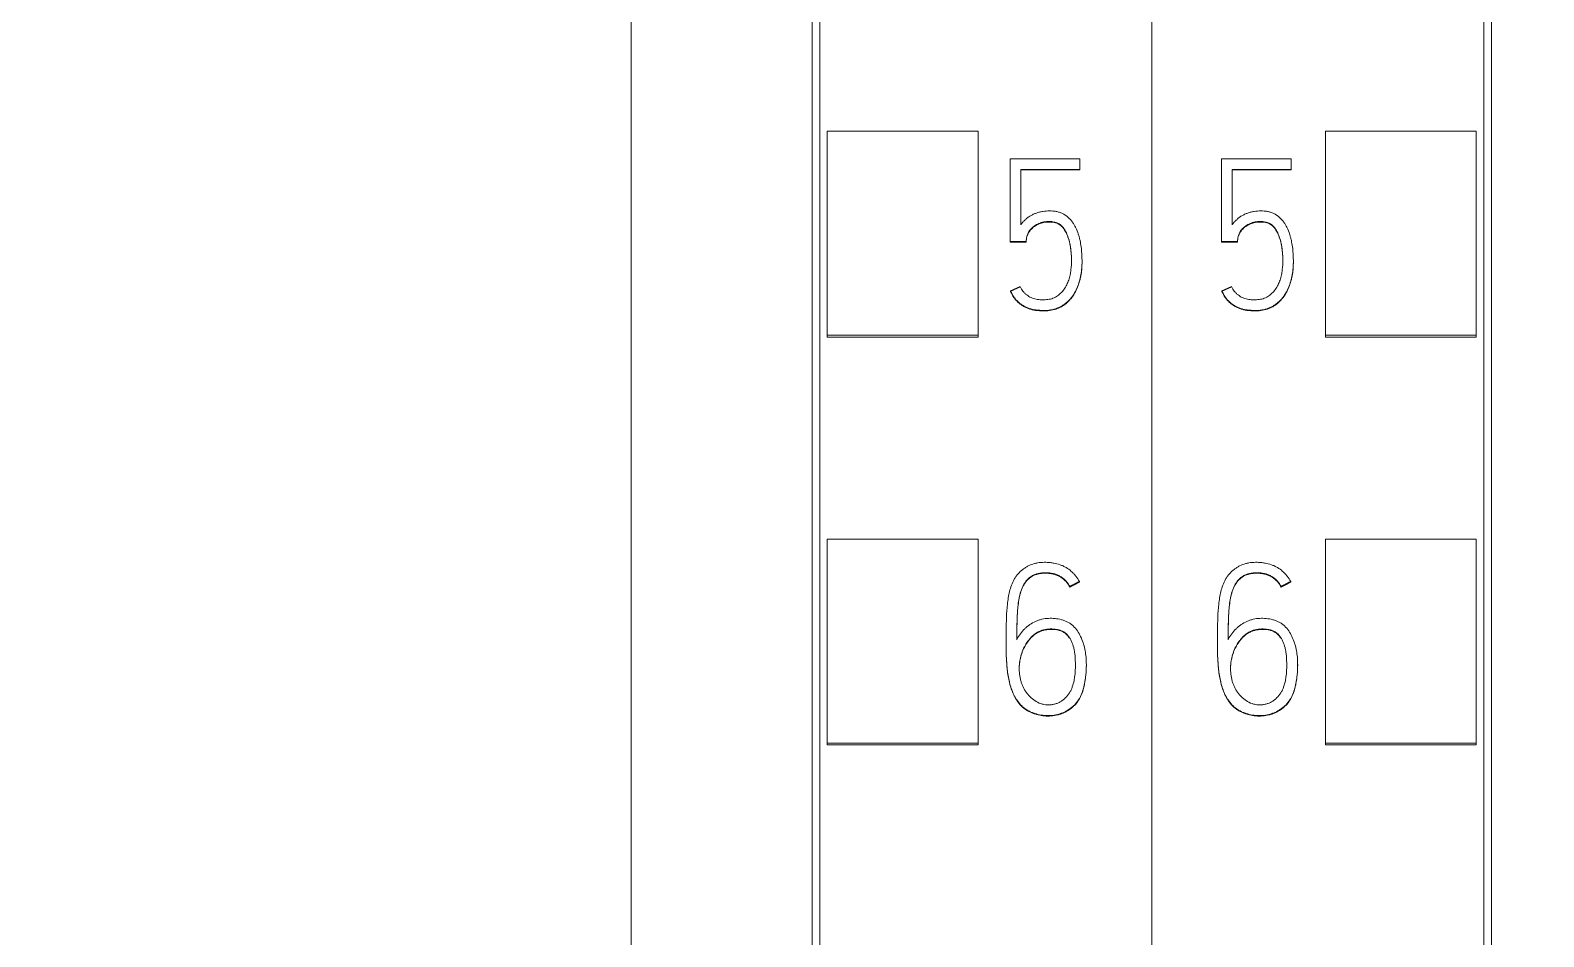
# Model space of a CAD drawing. Header units: millimetres. Extents: x 1359 to 3577, y 1333 to 3557.
# Drawn here: x 2821.31 to 2841.36, y 3276.49 to 3288.5 of the extents above; entities that cross this region are included whole.
import ezdxf

# ---------------------------------------------------------------- set-up
doc = ezdxf.new("R2010")
doc.units = ezdxf.units.MM
doc.set_wipeout_variables(frame=1)
doc.layers.add('! NO PLOT !', color=7, linetype='Continuous', true_color=0xff75dd, plot=False)
doc.layers.add('000-PI-Oprema', color=30, linetype='Continuous', lineweight=5)
doc.layers.add('002-PI-Kabelska kanalica', color=150, linetype='Continuous')

# ---------------------------------------------------------------- blocks, each defined once
blk = doc.blocks.new('S7-1500 DQ HF - 6ES7522-1BL01-0AB0')
blk.add_wipeout([(0, 147), (34.8, 147), (34.8, 0), (0, 0)])
at = {"layer": '000-PI-Oprema', "color": 0, "linetype": 'ByBlock', "lineweight": 0}
for p, q in [((0, 134.681), (0, 21.262)), ((34.8, 134.681), (34.8, 21.262)), ((4.4, 132.4), (4.4, 23.585)), ((30.4, 23.585), (30.4, 132.4)), ((2.3, 101.375), (2.3, 104.078)), ((4.3, 104.078), (2.3, 104.078)), ((4.3, 101.375), (4.3, 104.078)), ((30.5, 101.375), (30.5, 104.078)), ((30.5, 104.078), (32.5, 104.078)), ((32.5, 101.375), (32.5, 104.078)), ((0.924, 103.71), (0.924, 102.615)), ((1.848, 103.71), (0.924, 103.71)), ((1.848, 103.571), (1.848, 103.71)), ((32.924, 103.71), (32.924, 102.615)), ((33.848, 103.71), (32.924, 103.71)), ((33.848, 103.571), (33.848, 103.71)), ((1.063, 102.836), (1.063, 103.571)), ((1.063, 103.571), (1.848, 103.571)), ((1.848, 103.565), (1.063, 103.565)), ((1.848, 103.571), (1.848, 103.565)), ((33.063, 102.836), (33.063, 103.571)), ((33.063, 103.571), (33.848, 103.571)), ((33.848, 103.565), (33.063, 103.565)), ((33.848, 103.571), (33.848, 103.565)), ((0.924, 102.615), (0.924, 102.609)), ((0.924, 102.615), (1.135, 102.615)), ((1.135, 102.609), (0.924, 102.609)), ((1.135, 102.615), (1.135, 102.609)), ((32.924, 102.615), (32.924, 102.609)), ((32.924, 102.615), (33.135, 102.615)), ((33.135, 102.609), (32.924, 102.609)), ((33.135, 102.615), (33.135, 102.609)), ((1.876, 102.351), (1.876, 102.357)), ((33.876, 102.351), (33.876, 102.357)), ((0.93, 101.96), (0.93, 101.954)), ((32.93, 101.96), (32.93, 101.954)), ((2.3, 101.349), (2.3, 101.375)), ((4.3, 101.375), (2.3, 101.375)), ((4.3, 101.349), (2.3, 101.349)), ((4.3, 101.349), (4.3, 101.375)), ((30.5, 101.349), (30.5, 101.375)), ((30.5, 101.375), (32.5, 101.375)), ((30.5, 101.349), (32.5, 101.349)), ((32.5, 101.349), (32.5, 101.375)), ((2.3, 95.974), (2.3, 98.676)), ((4.3, 98.676), (2.3, 98.676)), ((4.3, 95.974), (4.3, 98.676)), ((30.5, 95.974), (30.5, 98.676)), ((30.5, 98.676), (32.5, 98.676)), ((32.5, 95.974), (32.5, 98.676)), ((1.841, 98.113), (1.841, 98.107)), ((33.841, 98.113), (33.841, 98.107)), ((1.713, 98.046), (1.713, 98.04)), ((33.713, 98.046), (33.713, 98.04)), ((0.87, 97.309), (0.87, 97.302)), ((32.87, 97.309), (32.87, 97.302)), ((1.933, 97.01), (1.933, 97.016)), ((33.933, 97.01), (33.933, 97.016)), ((4.3, 95.974), (2.3, 95.974)), ((2.3, 95.949), (2.3, 95.974)), ((4.3, 95.949), (2.3, 95.949)), ((4.3, 95.949), (4.3, 95.974)), ((30.5, 95.974), (32.5, 95.974)), ((30.5, 95.949), (30.5, 95.974)), ((30.5, 95.949), (32.5, 95.949)), ((32.5, 95.949), (32.5, 95.974))]:
    blk.add_line(p, q, dxfattribs=at)
for points, knots in [([(4.5, 132.586), (4.5, 129.542), (4.5, 119.972), (4.5, 105.802), (4.5, 91.235), (4.5, 77.025), (4.5, 62.731), (4.5, 47.245), (4.5, 34.605), (4.5, 26.64), (4.5, 23.299)], [0, 0, 0, 0, 0.083934, 0.263736, 0.389889, 0.484142, 0.653794, 0.78188, 0.908517, 1, 1, 1, 1]), ([(30.3, 23.299), (30.3, 26.64), (30.3, 34.605), (30.3, 47.245), (30.3, 62.731), (30.3, 77.025), (30.3, 91.235), (30.3, 105.802), (30.3, 119.972), (30.3, 129.542), (30.3, 132.586)], [0, 0, 0, 0, 0.091483, 0.21812, 0.346206, 0.515858, 0.610111, 0.736264, 0.916066, 1, 1, 1, 1]), ([(27.9, 129.52), (27.9, 127.497), (27.9, 118.948), (27.9, 105.802), (27.9, 91.235), (27.9, 77.025), (27.9, 62.731), (27.9, 47.245), (27.9, 34.486), (27.9, 25.605), (27.9, 21.348), (27.9, 20.55)], [0, 0, 0, 0, 0.055935, 0.236292, 0.362833, 0.457376, 0.627551, 0.756032, 0.883059, 0.978086, 1, 1, 1, 1]), ([(0.93, 101.96), (0.942, 101.933), (0.956, 101.908), (0.98, 101.872), (0.988, 101.861), (1.007, 101.838), (1.018, 101.828), (1.039, 101.808), (1.05, 101.799), (1.074, 101.782), (1.085, 101.774), (1.11, 101.759), (1.123, 101.752), (1.15, 101.74), (1.163, 101.735), (1.191, 101.725), (1.205, 101.721), (1.233, 101.714), (1.248, 101.712), (1.277, 101.708), (1.291, 101.707), (1.313, 101.705), (1.32, 101.705), (1.335, 101.704), (1.342, 101.704), (1.364, 101.703), (1.379, 101.703), (1.408, 101.703), (1.423, 101.704), (1.452, 101.708), (1.466, 101.71), (1.495, 101.716), (1.51, 101.72), (1.551, 101.734), (1.578, 101.745), (1.617, 101.767), (1.629, 101.775), (1.653, 101.792), (1.664, 101.801), (1.686, 101.821), (1.697, 101.831), (1.717, 101.852), (1.727, 101.864), (1.753, 101.899), (1.769, 101.923), (1.79, 101.961), (1.797, 101.974), (1.809, 102.001), (1.815, 102.014), (1.831, 102.055), (1.84, 102.083), (1.855, 102.139), (1.861, 102.168), (1.867, 102.211), (1.869, 102.225), (1.872, 102.254), (1.873, 102.269), (1.876, 102.313), (1.876, 102.342), (1.875, 102.4), (1.873, 102.458), (1.868, 102.516), (1.86, 102.574), (1.855, 102.602), (1.846, 102.645), (1.842, 102.66), (1.835, 102.688), (1.83, 102.702), (1.817, 102.744), (1.806, 102.771), (1.786, 102.811), (1.779, 102.824), (1.765, 102.849), (1.757, 102.861), (1.731, 102.896), (1.712, 102.918), (1.667, 102.957), (1.643, 102.974), (1.603, 102.993), (1.589, 102.999), (1.561, 103.008), (1.547, 103.012), (1.518, 103.017), (1.503, 103.019), (1.474, 103.021), (1.459, 103.021), (1.429, 103.021), (1.415, 103.02), (1.386, 103.018), (1.371, 103.016), (1.342, 103.012), (1.328, 103.009), (1.299, 103.002), (1.285, 102.998), (1.257, 102.988), (1.243, 102.982), (1.217, 102.97), (1.204, 102.963), (1.179, 102.948), (1.166, 102.939), (1.143, 102.922), (1.132, 102.912), (1.11, 102.892), (1.1, 102.882), (1.081, 102.86), (1.071, 102.848), (1.063, 102.836)], [0, 0, 0, 0, 0.03125, 0.03125, 0.046875, 0.046875, 0.0625, 0.0625, 0.078125, 0.078125, 0.09375, 0.09375, 0.109375, 0.109375, 0.125, 0.125, 0.140625, 0.140625, 0.15625, 0.15625, 0.171875, 0.171875, 0.179688, 0.179688, 0.1875, 0.1875, 0.203125, 0.203125, 0.21875, 0.21875, 0.234375, 0.234375, 0.25, 0.25, 0.28125, 0.28125, 0.296875, 0.296875, 0.3125, 0.3125, 0.328125, 0.328125, 0.34375, 0.34375, 0.375, 0.375, 0.390625, 0.390625, 0.40625, 0.40625, 0.4375, 0.4375, 0.46875, 0.46875, 0.484375, 0.484375, 0.5, 0.5, 0.53125, 0.53125, 0.5625, 0.59375, 0.59375, 0.625, 0.625, 0.640625, 0.640625, 0.65625, 0.65625, 0.6875, 0.6875, 0.703125, 0.703125, 0.71875, 0.71875, 0.75, 0.75, 0.78125, 0.78125, 0.796875, 0.796875, 0.8125, 0.8125, 0.828125, 0.828125, 0.84375, 0.84375, 0.859375, 0.859375, 0.875, 0.875, 0.890625, 0.890625, 0.90625, 0.90625, 0.921875, 0.921875, 0.9375, 0.9375, 0.953125, 0.953125, 0.96875, 0.96875, 0.984375, 0.984375, 1, 1, 1, 1]), ([(1.135, 102.615), (1.136, 102.638), (1.139, 102.661), (1.148, 102.694), (1.152, 102.705), (1.161, 102.726), (1.166, 102.737), (1.178, 102.756), (1.185, 102.765), (1.2, 102.783), (1.208, 102.791), (1.225, 102.807), (1.234, 102.814), (1.253, 102.828), (1.263, 102.834), (1.283, 102.845), (1.293, 102.85), (1.314, 102.859), (1.325, 102.863), (1.359, 102.873), (1.381, 102.877), (1.416, 102.88), (1.428, 102.881), (1.451, 102.88), (1.462, 102.88), (1.485, 102.878), (1.497, 102.876), (1.514, 102.872), (1.519, 102.871), (1.53, 102.868), (1.536, 102.866), (1.552, 102.86), (1.563, 102.855), (1.582, 102.843), (1.592, 102.836), (1.609, 102.821), (1.617, 102.812), (1.632, 102.794), (1.638, 102.785), (1.657, 102.755), (1.667, 102.735), (1.685, 102.692), (1.693, 102.67), (1.712, 102.604), (1.721, 102.56), (1.73, 102.492), (1.732, 102.469), (1.735, 102.423), (1.736, 102.4), (1.737, 102.331), (1.735, 102.286), (1.726, 102.218), (1.723, 102.195), (1.715, 102.162), (1.712, 102.15), (1.706, 102.128), (1.703, 102.117), (1.692, 102.084), (1.683, 102.063), (1.667, 102.032), (1.662, 102.022), (1.65, 102.002), (1.644, 101.992), (1.623, 101.964), (1.609, 101.946), (1.584, 101.922), (1.575, 101.915), (1.557, 101.9), (1.547, 101.893), (1.528, 101.881), (1.517, 101.876), (1.496, 101.866), (1.486, 101.862), (1.452, 101.852), (1.429, 101.848), (1.395, 101.845), (1.383, 101.844), (1.36, 101.843), (1.348, 101.843), (1.313, 101.845), (1.29, 101.847), (1.257, 101.854), (1.245, 101.857), (1.223, 101.864), (1.212, 101.868), (1.18, 101.883), (1.161, 101.895), (1.133, 101.916), (1.124, 101.924), (1.108, 101.94), (1.092, 101.958), (1.08, 101.977), (1.068, 101.997), (1.062, 102.007), (1.057, 102.018)], [0, 0, 0, 0, 0.03125, 0.03125, 0.046875, 0.046875, 0.0625, 0.0625, 0.078125, 0.078125, 0.09375, 0.09375, 0.109375, 0.109375, 0.125, 0.125, 0.140625, 0.140625, 0.15625, 0.15625, 0.1875, 0.1875, 0.203125, 0.203125, 0.21875, 0.21875, 0.234375, 0.234375, 0.242187, 0.242187, 0.25, 0.25, 0.265625, 0.265625, 0.28125, 0.28125, 0.296875, 0.296875, 0.3125, 0.3125, 0.34375, 0.34375, 0.375, 0.375, 0.4375, 0.4375, 0.46875, 0.46875, 0.5, 0.5, 0.5625, 0.5625, 0.59375, 0.59375, 0.609375, 0.609375, 0.625, 0.625, 0.65625, 0.65625, 0.671875, 0.671875, 0.6875, 0.6875, 0.71875, 0.71875, 0.734375, 0.734375, 0.75, 0.75, 0.765625, 0.765625, 0.78125, 0.78125, 0.8125, 0.8125, 0.828125, 0.828125, 0.84375, 0.84375, 0.875, 0.875, 0.890625, 0.890625, 0.90625, 0.90625, 0.9375, 0.9375, 0.953125, 0.953125, 0.96875, 0.984375, 0.984375, 1, 1, 1, 1]), ([(1.736, 102.352), (1.736, 102.358), (1.736, 102.364), (1.736, 102.393), (1.735, 102.416), (1.732, 102.461), (1.73, 102.484), (1.724, 102.529), (1.721, 102.552), (1.712, 102.597), (1.706, 102.62), (1.696, 102.653), (1.692, 102.664), (1.685, 102.685), (1.681, 102.696), (1.667, 102.728), (1.657, 102.749), (1.639, 102.778), (1.632, 102.787), (1.617, 102.805), (1.609, 102.814), (1.592, 102.829), (1.583, 102.836), (1.563, 102.849), (1.553, 102.854), (1.531, 102.862), (1.52, 102.865), (1.497, 102.87), (1.486, 102.871), (1.463, 102.874), (1.451, 102.874), (1.428, 102.874), (1.417, 102.874), (1.393, 102.872), (1.382, 102.871), (1.359, 102.866), (1.337, 102.861), (1.315, 102.853), (1.294, 102.844), (1.283, 102.839), (1.253, 102.822), (1.234, 102.809), (1.209, 102.786), (1.201, 102.777), (1.186, 102.76), (1.179, 102.75), (1.166, 102.731), (1.161, 102.721), (1.152, 102.7), (1.148, 102.689), (1.142, 102.666), (1.14, 102.655), (1.137, 102.632), (1.136, 102.62), (1.135, 102.609)], [0, 0, 0, 0, 0.015899, 0.015899, 0.077406, 0.077406, 0.138912, 0.138912, 0.200418, 0.200418, 0.261925, 0.261925, 0.292678, 0.292678, 0.323431, 0.323431, 0.384937, 0.384937, 0.41569, 0.41569, 0.446443, 0.446443, 0.477197, 0.477197, 0.50795, 0.50795, 0.538703, 0.538703, 0.569456, 0.569456, 0.600209, 0.600209, 0.630962, 0.630962, 0.661715, 0.661715, 0.692469, 0.723222, 0.723222, 0.753975, 0.753975, 0.815481, 0.815481, 0.846234, 0.846234, 0.876987, 0.876987, 0.907741, 0.907741, 0.938494, 0.938494, 0.969247, 0.969247, 1, 1, 1, 1]), ([(32.93, 101.96), (32.942, 101.933), (32.956, 101.908), (32.98, 101.872), (32.988, 101.861), (33.007, 101.838), (33.018, 101.828), (33.039, 101.808), (33.05, 101.799), (33.074, 101.782), (33.085, 101.774), (33.11, 101.759), (33.123, 101.752), (33.15, 101.74), (33.163, 101.735), (33.191, 101.725), (33.205, 101.721), (33.233, 101.714), (33.248, 101.712), (33.277, 101.708), (33.291, 101.707), (33.313, 101.705), (33.32, 101.705), (33.335, 101.704), (33.342, 101.704), (33.364, 101.703), (33.379, 101.703), (33.408, 101.703), (33.423, 101.704), (33.452, 101.708), (33.466, 101.71), (33.495, 101.716), (33.51, 101.72), (33.551, 101.734), (33.578, 101.745), (33.617, 101.767), (33.629, 101.775), (33.653, 101.792), (33.664, 101.801), (33.686, 101.821), (33.697, 101.831), (33.717, 101.852), (33.727, 101.864), (33.753, 101.899), (33.769, 101.923), (33.79, 101.961), (33.797, 101.974), (33.809, 102.001), (33.815, 102.014), (33.831, 102.055), (33.84, 102.083), (33.855, 102.139), (33.861, 102.168), (33.867, 102.211), (33.869, 102.225), (33.872, 102.254), (33.873, 102.269), (33.876, 102.313), (33.876, 102.342), (33.875, 102.4), (33.873, 102.458), (33.868, 102.516), (33.86, 102.574), (33.855, 102.602), (33.846, 102.645), (33.842, 102.66), (33.835, 102.688), (33.83, 102.702), (33.817, 102.744), (33.806, 102.771), (33.786, 102.811), (33.779, 102.824), (33.765, 102.849), (33.757, 102.861), (33.731, 102.896), (33.712, 102.918), (33.667, 102.957), (33.643, 102.974), (33.603, 102.993), (33.589, 102.999), (33.561, 103.008), (33.547, 103.012), (33.518, 103.017), (33.503, 103.019), (33.474, 103.021), (33.459, 103.021), (33.429, 103.021), (33.415, 103.02), (33.386, 103.018), (33.371, 103.016), (33.342, 103.012), (33.328, 103.009), (33.299, 103.002), (33.285, 102.998), (33.257, 102.988), (33.243, 102.982), (33.217, 102.97), (33.204, 102.963), (33.179, 102.948), (33.166, 102.939), (33.143, 102.922), (33.132, 102.912), (33.11, 102.892), (33.1, 102.882), (33.081, 102.86), (33.071, 102.848), (33.063, 102.836)], [0, 0, 0, 0, 0.03125, 0.03125, 0.046875, 0.046875, 0.0625, 0.0625, 0.078125, 0.078125, 0.09375, 0.09375, 0.109375, 0.109375, 0.125, 0.125, 0.140625, 0.140625, 0.15625, 0.15625, 0.171875, 0.171875, 0.179688, 0.179688, 0.1875, 0.1875, 0.203125, 0.203125, 0.21875, 0.21875, 0.234375, 0.234375, 0.25, 0.25, 0.28125, 0.28125, 0.296875, 0.296875, 0.3125, 0.3125, 0.328125, 0.328125, 0.34375, 0.34375, 0.375, 0.375, 0.390625, 0.390625, 0.40625, 0.40625, 0.4375, 0.4375, 0.46875, 0.46875, 0.484375, 0.484375, 0.5, 0.5, 0.53125, 0.53125, 0.5625, 0.59375, 0.59375, 0.625, 0.625, 0.640625, 0.640625, 0.65625, 0.65625, 0.6875, 0.6875, 0.703125, 0.703125, 0.71875, 0.71875, 0.75, 0.75, 0.78125, 0.78125, 0.796875, 0.796875, 0.8125, 0.8125, 0.828125, 0.828125, 0.84375, 0.84375, 0.859375, 0.859375, 0.875, 0.875, 0.890625, 0.890625, 0.90625, 0.90625, 0.921875, 0.921875, 0.9375, 0.9375, 0.953125, 0.953125, 0.96875, 0.96875, 0.984375, 0.984375, 1, 1, 1, 1]), ([(33.135, 102.615), (33.136, 102.638), (33.139, 102.661), (33.148, 102.694), (33.152, 102.705), (33.161, 102.726), (33.166, 102.737), (33.178, 102.756), (33.185, 102.765), (33.2, 102.783), (33.208, 102.791), (33.225, 102.807), (33.234, 102.814), (33.253, 102.828), (33.263, 102.834), (33.283, 102.845), (33.293, 102.85), (33.314, 102.859), (33.325, 102.863), (33.359, 102.873), (33.381, 102.877), (33.416, 102.88), (33.428, 102.881), (33.451, 102.88), (33.462, 102.88), (33.485, 102.878), (33.497, 102.876), (33.514, 102.872), (33.519, 102.871), (33.53, 102.868), (33.536, 102.866), (33.552, 102.86), (33.563, 102.855), (33.582, 102.843), (33.592, 102.836), (33.609, 102.821), (33.617, 102.812), (33.632, 102.794), (33.638, 102.785), (33.657, 102.755), (33.667, 102.735), (33.685, 102.692), (33.693, 102.67), (33.712, 102.604), (33.721, 102.56), (33.73, 102.492), (33.732, 102.469), (33.735, 102.423), (33.736, 102.4), (33.737, 102.331), (33.735, 102.286), (33.726, 102.218), (33.723, 102.195), (33.715, 102.162), (33.712, 102.15), (33.706, 102.128), (33.703, 102.117), (33.692, 102.084), (33.683, 102.063), (33.667, 102.032), (33.662, 102.022), (33.65, 102.002), (33.644, 101.992), (33.623, 101.964), (33.609, 101.946), (33.584, 101.922), (33.575, 101.915), (33.557, 101.9), (33.547, 101.893), (33.528, 101.881), (33.517, 101.876), (33.496, 101.866), (33.486, 101.862), (33.452, 101.852), (33.429, 101.848), (33.395, 101.845), (33.383, 101.844), (33.36, 101.843), (33.348, 101.843), (33.313, 101.845), (33.29, 101.847), (33.257, 101.854), (33.245, 101.857), (33.223, 101.864), (33.212, 101.868), (33.18, 101.883), (33.161, 101.895), (33.133, 101.916), (33.124, 101.924), (33.108, 101.94), (33.092, 101.958), (33.08, 101.977), (33.068, 101.997), (33.062, 102.007), (33.057, 102.018)], [0, 0, 0, 0, 0.03125, 0.03125, 0.046875, 0.046875, 0.0625, 0.0625, 0.078125, 0.078125, 0.09375, 0.09375, 0.109375, 0.109375, 0.125, 0.125, 0.140625, 0.140625, 0.15625, 0.15625, 0.1875, 0.1875, 0.203125, 0.203125, 0.21875, 0.21875, 0.234375, 0.234375, 0.242187, 0.242187, 0.25, 0.25, 0.265625, 0.265625, 0.28125, 0.28125, 0.296875, 0.296875, 0.3125, 0.3125, 0.34375, 0.34375, 0.375, 0.375, 0.4375, 0.4375, 0.46875, 0.46875, 0.5, 0.5, 0.5625, 0.5625, 0.59375, 0.59375, 0.609375, 0.609375, 0.625, 0.625, 0.65625, 0.65625, 0.671875, 0.671875, 0.6875, 0.6875, 0.71875, 0.71875, 0.734375, 0.734375, 0.75, 0.75, 0.765625, 0.765625, 0.78125, 0.78125, 0.8125, 0.8125, 0.828125, 0.828125, 0.84375, 0.84375, 0.875, 0.875, 0.890625, 0.890625, 0.90625, 0.90625, 0.9375, 0.9375, 0.953125, 0.953125, 0.96875, 0.984375, 0.984375, 1, 1, 1, 1]), ([(33.736, 102.352), (33.736, 102.358), (33.736, 102.364), (33.736, 102.393), (33.735, 102.416), (33.732, 102.461), (33.73, 102.484), (33.724, 102.529), (33.721, 102.552), (33.712, 102.597), (33.706, 102.62), (33.696, 102.653), (33.692, 102.664), (33.685, 102.685), (33.681, 102.696), (33.667, 102.728), (33.657, 102.749), (33.639, 102.778), (33.632, 102.787), (33.617, 102.805), (33.609, 102.814), (33.592, 102.829), (33.583, 102.836), (33.563, 102.849), (33.553, 102.854), (33.531, 102.862), (33.52, 102.865), (33.497, 102.87), (33.486, 102.871), (33.463, 102.874), (33.451, 102.874), (33.428, 102.874), (33.417, 102.874), (33.393, 102.872), (33.382, 102.871), (33.359, 102.866), (33.337, 102.861), (33.315, 102.853), (33.294, 102.844), (33.283, 102.839), (33.253, 102.822), (33.234, 102.809), (33.209, 102.786), (33.201, 102.777), (33.186, 102.76), (33.179, 102.75), (33.166, 102.731), (33.161, 102.721), (33.152, 102.7), (33.148, 102.689), (33.142, 102.666), (33.14, 102.655), (33.137, 102.632), (33.136, 102.62), (33.135, 102.609)], [0, 0, 0, 0, 0.015899, 0.015899, 0.077406, 0.077406, 0.138912, 0.138912, 0.200418, 0.200418, 0.261925, 0.261925, 0.292678, 0.292678, 0.323431, 0.323431, 0.384937, 0.384937, 0.41569, 0.41569, 0.446443, 0.446443, 0.477197, 0.477197, 0.50795, 0.50795, 0.538703, 0.538703, 0.569456, 0.569456, 0.600209, 0.600209, 0.630962, 0.630962, 0.661715, 0.661715, 0.692469, 0.723222, 0.723222, 0.753975, 0.753975, 0.815481, 0.815481, 0.846234, 0.846234, 0.876987, 0.876987, 0.907741, 0.907741, 0.938494, 0.938494, 0.969247, 0.969247, 1, 1, 1, 1]), ([(1.876, 102.351), (1.876, 102.329), (1.875, 102.308), (1.873, 102.258), (1.871, 102.229), (1.865, 102.186), (1.862, 102.171), (1.857, 102.142), (1.853, 102.128), (1.843, 102.085), (1.834, 102.058), (1.813, 102.003), (1.801, 101.976), (1.774, 101.924), (1.758, 101.899), (1.732, 101.864), (1.723, 101.853), (1.703, 101.831), (1.693, 101.821), (1.66, 101.791), (1.637, 101.773), (1.599, 101.751), (1.586, 101.744), (1.559, 101.732), (1.545, 101.726), (1.504, 101.712), (1.475, 101.705), (1.431, 101.699), (1.417, 101.698), (1.387, 101.696), (1.372, 101.696), (1.343, 101.697), (1.329, 101.698), (1.299, 101.7), (1.285, 101.701), (1.255, 101.704), (1.241, 101.707), (1.212, 101.713), (1.198, 101.717), (1.17, 101.726), (1.156, 101.731), (1.129, 101.743), (1.116, 101.75), (1.09, 101.765), (1.078, 101.773), (1.054, 101.79), (1.042, 101.799), (1.02, 101.819), (1.01, 101.829), (0.991, 101.852), (0.982, 101.863), (0.956, 101.9), (0.942, 101.927), (0.93, 101.954)], [0, 0, 0, 0, 0.044434, 0.044434, 0.104157, 0.104157, 0.134018, 0.134018, 0.16388, 0.16388, 0.223602, 0.223602, 0.283325, 0.283325, 0.343048, 0.343048, 0.37291, 0.37291, 0.402771, 0.402771, 0.462494, 0.462494, 0.492355, 0.492355, 0.522217, 0.522217, 0.58194, 0.58194, 0.611801, 0.611801, 0.641663, 0.641663, 0.671524, 0.671524, 0.701386, 0.701386, 0.731247, 0.731247, 0.761108, 0.761108, 0.79097, 0.79097, 0.820831, 0.820831, 0.850693, 0.850693, 0.880554, 0.880554, 0.910416, 0.910416, 0.940277, 0.940277, 1, 1, 1, 1]), ([(33.876, 102.351), (33.876, 102.329), (33.875, 102.308), (33.873, 102.258), (33.871, 102.229), (33.865, 102.186), (33.862, 102.171), (33.857, 102.142), (33.853, 102.128), (33.843, 102.085), (33.834, 102.058), (33.813, 102.003), (33.801, 101.976), (33.774, 101.924), (33.758, 101.899), (33.732, 101.864), (33.723, 101.853), (33.703, 101.831), (33.693, 101.821), (33.66, 101.791), (33.637, 101.773), (33.599, 101.751), (33.586, 101.744), (33.559, 101.732), (33.545, 101.726), (33.504, 101.712), (33.475, 101.705), (33.431, 101.699), (33.417, 101.698), (33.387, 101.696), (33.372, 101.696), (33.343, 101.697), (33.329, 101.698), (33.299, 101.7), (33.285, 101.701), (33.255, 101.704), (33.241, 101.707), (33.212, 101.713), (33.198, 101.717), (33.17, 101.726), (33.156, 101.731), (33.129, 101.743), (33.116, 101.75), (33.09, 101.765), (33.078, 101.773), (33.054, 101.79), (33.042, 101.799), (33.02, 101.819), (33.01, 101.829), (32.991, 101.852), (32.982, 101.863), (32.956, 101.9), (32.942, 101.927), (32.93, 101.954)], [0, 0, 0, 0, 0.044434, 0.044434, 0.104157, 0.104157, 0.134018, 0.134018, 0.16388, 0.16388, 0.223602, 0.223602, 0.283325, 0.283325, 0.343048, 0.343048, 0.37291, 0.37291, 0.402771, 0.402771, 0.462494, 0.462494, 0.492355, 0.492355, 0.522217, 0.522217, 0.58194, 0.58194, 0.611801, 0.611801, 0.641663, 0.641663, 0.671524, 0.671524, 0.701386, 0.701386, 0.731247, 0.731247, 0.761108, 0.761108, 0.79097, 0.79097, 0.820831, 0.820831, 0.850693, 0.850693, 0.880554, 0.880554, 0.910416, 0.910416, 0.940277, 0.940277, 1, 1, 1, 1]), ([(1.841, 98.113), (1.827, 98.138), (1.811, 98.162), (1.784, 98.196), (1.775, 98.207), (1.755, 98.228), (1.745, 98.238), (1.712, 98.267), (1.689, 98.284), (1.652, 98.306), (1.639, 98.313), (1.612, 98.325), (1.599, 98.33), (1.558, 98.344), (1.53, 98.351), (1.488, 98.359), (1.473, 98.361), (1.444, 98.365), (1.43, 98.366), (1.387, 98.368), (1.358, 98.368), (1.315, 98.364), (1.301, 98.362), (1.272, 98.358), (1.258, 98.355), (1.216, 98.343), (1.189, 98.333), (1.15, 98.313), (1.138, 98.306), (1.113, 98.29), (1.101, 98.282), (1.067, 98.255), (1.047, 98.235), (1.018, 98.202), (1.009, 98.19), (0.992, 98.167), (0.985, 98.155), (0.963, 98.117), (0.951, 98.091), (0.93, 98.037), (0.922, 98.009), (0.908, 97.954), (0.903, 97.926), (0.894, 97.869), (0.89, 97.841), (0.881, 97.756), (0.877, 97.698), (0.873, 97.584), (0.872, 97.526), (0.869, 97.354), (0.868, 97.24), (0.874, 97.097), (0.876, 97.068), (0.879, 97.011), (0.882, 96.983), (0.891, 96.897), (0.9, 96.841), (0.917, 96.77), (0.92, 96.756), (0.928, 96.729), (0.933, 96.715), (0.947, 96.674), (0.957, 96.647), (0.975, 96.608), (0.982, 96.595), (0.996, 96.569), (1.003, 96.557), (1.027, 96.52), (1.045, 96.498), (1.075, 96.467), (1.086, 96.457), (1.108, 96.438), (1.12, 96.43), (1.156, 96.406), (1.182, 96.392), (1.222, 96.375), (1.236, 96.37), (1.264, 96.361), (1.278, 96.357), (1.32, 96.347), (1.348, 96.342), (1.391, 96.338), (1.406, 96.337), (1.435, 96.337), (1.45, 96.337), (1.493, 96.34), (1.521, 96.345), (1.563, 96.355), (1.577, 96.359), (1.605, 96.369), (1.619, 96.374), (1.658, 96.392), (1.684, 96.406), (1.719, 96.43), (1.731, 96.439), (1.754, 96.457), (1.764, 96.467), (1.795, 96.498), (1.813, 96.52), (1.837, 96.557), (1.844, 96.569), (1.857, 96.595), (1.863, 96.609), (1.88, 96.649), (1.889, 96.676), (1.9, 96.718), (1.903, 96.732), (1.909, 96.76), (1.911, 96.775), (1.918, 96.818), (1.922, 96.846), (1.931, 96.932), (1.934, 96.989), (1.932, 97.075), (1.93, 97.104), (1.923, 97.161), (1.919, 97.19), (1.906, 97.247), (1.899, 97.275), (1.881, 97.331), (1.87, 97.358), (1.845, 97.411), (1.831, 97.436), (1.798, 97.484), (1.779, 97.506), (1.747, 97.536), (1.735, 97.545), (1.711, 97.562), (1.699, 97.57), (1.673, 97.583), (1.66, 97.589), (1.632, 97.6), (1.618, 97.604), (1.576, 97.616), (1.547, 97.621), (1.503, 97.625), (1.488, 97.626), (1.459, 97.626), (1.444, 97.626), (1.401, 97.624), (1.372, 97.62), (1.329, 97.61), (1.314, 97.606), (1.287, 97.597), (1.273, 97.591), (1.234, 97.573), (1.208, 97.559), (1.172, 97.534), (1.16, 97.525), (1.137, 97.507), (1.127, 97.497), (1.095, 97.467), (1.076, 97.445), (1.041, 97.398), (1.025, 97.373), (1.012, 97.347)], [0, 0, 0, 0, 0.015625, 0.015625, 0.023437, 0.023437, 0.03125, 0.03125, 0.046875, 0.046875, 0.054687, 0.054687, 0.0625, 0.0625, 0.078125, 0.078125, 0.085937, 0.085937, 0.09375, 0.09375, 0.109375, 0.109375, 0.117187, 0.117187, 0.125, 0.125, 0.140625, 0.140625, 0.148437, 0.148437, 0.15625, 0.15625, 0.171875, 0.171875, 0.179687, 0.179687, 0.1875, 0.1875, 0.203125, 0.203125, 0.21875, 0.21875, 0.234375, 0.234375, 0.25, 0.25, 0.28125, 0.28125, 0.3125, 0.3125, 0.375, 0.375, 0.390625, 0.390625, 0.40625, 0.40625, 0.4375, 0.4375, 0.445313, 0.445313, 0.453125, 0.453125, 0.46875, 0.46875, 0.476563, 0.476563, 0.484375, 0.484375, 0.5, 0.5, 0.507813, 0.507813, 0.515625, 0.515625, 0.53125, 0.53125, 0.539063, 0.539063, 0.546875, 0.546875, 0.5625, 0.5625, 0.570313, 0.570313, 0.578125, 0.578125, 0.59375, 0.59375, 0.601563, 0.601563, 0.609375, 0.609375, 0.625, 0.625, 0.632813, 0.632813, 0.640625, 0.640625, 0.65625, 0.65625, 0.664063, 0.664063, 0.671875, 0.671875, 0.6875, 0.6875, 0.695313, 0.695313, 0.703125, 0.703125, 0.71875, 0.71875, 0.75, 0.75, 0.765625, 0.765625, 0.78125, 0.78125, 0.796875, 0.796875, 0.8125, 0.8125, 0.828125, 0.828125, 0.84375, 0.84375, 0.851563, 0.851563, 0.859375, 0.859375, 0.867188, 0.867188, 0.875, 0.875, 0.890625, 0.890625, 0.898438, 0.898438, 0.90625, 0.90625, 0.921875, 0.921875, 0.929688, 0.929688, 0.9375, 0.9375, 0.953125, 0.953125, 0.960938, 0.960938, 0.96875, 0.96875, 0.984375, 0.984375, 1, 1, 1, 1]), ([(33.841, 98.113), (33.827, 98.138), (33.811, 98.162), (33.784, 98.196), (33.775, 98.207), (33.755, 98.228), (33.745, 98.238), (33.712, 98.267), (33.689, 98.284), (33.652, 98.306), (33.639, 98.313), (33.612, 98.325), (33.599, 98.33), (33.558, 98.344), (33.53, 98.351), (33.488, 98.359), (33.473, 98.361), (33.444, 98.365), (33.43, 98.366), (33.387, 98.368), (33.358, 98.368), (33.315, 98.364), (33.301, 98.362), (33.272, 98.358), (33.258, 98.355), (33.216, 98.343), (33.189, 98.333), (33.15, 98.313), (33.138, 98.306), (33.113, 98.29), (33.101, 98.282), (33.067, 98.255), (33.047, 98.235), (33.018, 98.202), (33.009, 98.19), (32.992, 98.167), (32.985, 98.155), (32.963, 98.117), (32.951, 98.091), (32.93, 98.037), (32.922, 98.009), (32.908, 97.954), (32.903, 97.926), (32.894, 97.869), (32.89, 97.841), (32.881, 97.756), (32.877, 97.698), (32.873, 97.584), (32.872, 97.526), (32.869, 97.354), (32.868, 97.24), (32.874, 97.097), (32.876, 97.068), (32.879, 97.011), (32.882, 96.983), (32.891, 96.897), (32.9, 96.841), (32.917, 96.77), (32.92, 96.756), (32.928, 96.729), (32.933, 96.715), (32.947, 96.674), (32.957, 96.647), (32.975, 96.608), (32.982, 96.595), (32.996, 96.569), (33.003, 96.557), (33.027, 96.52), (33.045, 96.498), (33.075, 96.467), (33.086, 96.457), (33.108, 96.438), (33.12, 96.43), (33.156, 96.406), (33.182, 96.392), (33.222, 96.375), (33.236, 96.37), (33.264, 96.361), (33.278, 96.357), (33.32, 96.347), (33.348, 96.342), (33.391, 96.338), (33.406, 96.337), (33.435, 96.337), (33.45, 96.337), (33.493, 96.34), (33.521, 96.345), (33.563, 96.355), (33.577, 96.359), (33.605, 96.369), (33.619, 96.374), (33.658, 96.392), (33.684, 96.406), (33.719, 96.43), (33.731, 96.439), (33.754, 96.457), (33.764, 96.467), (33.795, 96.498), (33.813, 96.52), (33.837, 96.557), (33.844, 96.569), (33.857, 96.595), (33.863, 96.609), (33.88, 96.649), (33.889, 96.676), (33.9, 96.718), (33.903, 96.732), (33.909, 96.76), (33.911, 96.775), (33.918, 96.818), (33.922, 96.846), (33.931, 96.932), (33.934, 96.989), (33.932, 97.075), (33.93, 97.104), (33.923, 97.161), (33.919, 97.19), (33.906, 97.247), (33.899, 97.275), (33.881, 97.331), (33.87, 97.358), (33.845, 97.411), (33.831, 97.436), (33.798, 97.484), (33.779, 97.506), (33.747, 97.536), (33.735, 97.545), (33.711, 97.562), (33.699, 97.57), (33.673, 97.583), (33.66, 97.589), (33.632, 97.6), (33.618, 97.604), (33.576, 97.616), (33.547, 97.621), (33.503, 97.625), (33.488, 97.626), (33.459, 97.626), (33.444, 97.626), (33.401, 97.624), (33.372, 97.62), (33.329, 97.61), (33.314, 97.606), (33.287, 97.597), (33.273, 97.591), (33.234, 97.573), (33.208, 97.559), (33.172, 97.534), (33.16, 97.525), (33.137, 97.507), (33.127, 97.497), (33.095, 97.467), (33.076, 97.445), (33.041, 97.398), (33.025, 97.373), (33.012, 97.347)], [0, 0, 0, 0, 0.015625, 0.015625, 0.023437, 0.023437, 0.03125, 0.03125, 0.046875, 0.046875, 0.054688, 0.054688, 0.0625, 0.0625, 0.078125, 0.078125, 0.085938, 0.085938, 0.09375, 0.09375, 0.109375, 0.109375, 0.117188, 0.117188, 0.125, 0.125, 0.140625, 0.140625, 0.148437, 0.148437, 0.15625, 0.15625, 0.171875, 0.171875, 0.179687, 0.179687, 0.1875, 0.1875, 0.203125, 0.203125, 0.21875, 0.21875, 0.234375, 0.234375, 0.25, 0.25, 0.28125, 0.28125, 0.3125, 0.3125, 0.375, 0.375, 0.390625, 0.390625, 0.40625, 0.40625, 0.4375, 0.4375, 0.445312, 0.445312, 0.453125, 0.453125, 0.46875, 0.46875, 0.476562, 0.476562, 0.484375, 0.484375, 0.5, 0.5, 0.507812, 0.507812, 0.515625, 0.515625, 0.53125, 0.53125, 0.539062, 0.539062, 0.546875, 0.546875, 0.5625, 0.5625, 0.570312, 0.570312, 0.578125, 0.578125, 0.59375, 0.59375, 0.601562, 0.601562, 0.609375, 0.609375, 0.625, 0.625, 0.632812, 0.632812, 0.640625, 0.640625, 0.65625, 0.65625, 0.664063, 0.664063, 0.671875, 0.671875, 0.6875, 0.6875, 0.695313, 0.695313, 0.703125, 0.703125, 0.71875, 0.71875, 0.75, 0.75, 0.765625, 0.765625, 0.78125, 0.78125, 0.796875, 0.796875, 0.8125, 0.8125, 0.828125, 0.828125, 0.84375, 0.84375, 0.851562, 0.851562, 0.859375, 0.859375, 0.867187, 0.867187, 0.875, 0.875, 0.890625, 0.890625, 0.898437, 0.898437, 0.90625, 0.90625, 0.921875, 0.921875, 0.929687, 0.929687, 0.9375, 0.9375, 0.953125, 0.953125, 0.960937, 0.960937, 0.96875, 0.96875, 0.984375, 0.984375, 1, 1, 1, 1]), ([(1.012, 97.347), (1.012, 97.408), (1.012, 97.469), (1.014, 97.56), (1.015, 97.59), (1.018, 97.651), (1.019, 97.681), (1.023, 97.742), (1.025, 97.772), (1.032, 97.833), (1.037, 97.863), (1.045, 97.908), (1.049, 97.923), (1.056, 97.952), (1.06, 97.967), (1.075, 98.012), (1.086, 98.04), (1.104, 98.074), (1.108, 98.081), (1.116, 98.094), (1.121, 98.1), (1.134, 98.119), (1.144, 98.131), (1.16, 98.148), (1.166, 98.153), (1.177, 98.164), (1.184, 98.168), (1.203, 98.182), (1.216, 98.19), (1.237, 98.2), (1.244, 98.203), (1.258, 98.209), (1.266, 98.211), (1.288, 98.218), (1.303, 98.221), (1.334, 98.226), (1.349, 98.227), (1.38, 98.229), (1.396, 98.229), (1.427, 98.228), (1.442, 98.227), (1.473, 98.223), (1.495, 98.218), (1.517, 98.212), (1.532, 98.207), (1.54, 98.204), (1.561, 98.195), (1.575, 98.188), (1.602, 98.173), (1.615, 98.164), (1.633, 98.15), (1.639, 98.144), (1.65, 98.134), (1.656, 98.128), (1.672, 98.111), (1.681, 98.099), (1.699, 98.074), (1.707, 98.06), (1.713, 98.046)], [0, 0, 0, 0, 0.125, 0.125, 0.1875, 0.1875, 0.25, 0.25, 0.3125, 0.3125, 0.375, 0.375, 0.40625, 0.40625, 0.4375, 0.4375, 0.5, 0.5, 0.515625, 0.515625, 0.53125, 0.53125, 0.5625, 0.5625, 0.578125, 0.578125, 0.59375, 0.59375, 0.625, 0.625, 0.640625, 0.640625, 0.65625, 0.65625, 0.6875, 0.6875, 0.71875, 0.71875, 0.75, 0.75, 0.78125, 0.78125, 0.8125, 0.828125, 0.828125, 0.84375, 0.84375, 0.875, 0.875, 0.90625, 0.90625, 0.921875, 0.921875, 0.9375, 0.9375, 0.96875, 0.96875, 1, 1, 1, 1]), ([(1.713, 98.04), (1.7, 98.068), (1.682, 98.093), (1.656, 98.122), (1.651, 98.127), (1.639, 98.138), (1.634, 98.143), (1.615, 98.157), (1.603, 98.166), (1.576, 98.181), (1.562, 98.188), (1.534, 98.2), (1.519, 98.205), (1.489, 98.213), (1.474, 98.216), (1.443, 98.221), (1.428, 98.222), (1.382, 98.223), (1.351, 98.222), (1.306, 98.215), (1.29, 98.212), (1.261, 98.203), (1.246, 98.198), (1.218, 98.185), (1.205, 98.177), (1.179, 98.159), (1.168, 98.149), (1.146, 98.127), (1.136, 98.116), (1.118, 98.091), (1.11, 98.078), (1.095, 98.051), (1.088, 98.037), (1.076, 98.009), (1.071, 97.994), (1.057, 97.95), (1.049, 97.921), (1.037, 97.861), (1.033, 97.831), (1.025, 97.77), (1.023, 97.739), (1.019, 97.678), (1.018, 97.647), (1.015, 97.586), (1.015, 97.555), (1.012, 97.463), (1.012, 97.402), (1.012, 97.341)], [0, 0, 0, 0, 0.0625, 0.0625, 0.078125, 0.078125, 0.09375, 0.09375, 0.125, 0.125, 0.15625, 0.15625, 0.1875, 0.1875, 0.21875, 0.21875, 0.25, 0.25, 0.3125, 0.3125, 0.34375, 0.34375, 0.375, 0.375, 0.40625, 0.40625, 0.4375, 0.4375, 0.46875, 0.46875, 0.5, 0.5, 0.53125, 0.53125, 0.5625, 0.5625, 0.625, 0.625, 0.6875, 0.6875, 0.75, 0.75, 0.8125, 0.8125, 0.875, 0.875, 1, 1, 1, 1]), ([(33.012, 97.347), (33.012, 97.408), (33.012, 97.469), (33.014, 97.56), (33.015, 97.59), (33.018, 97.651), (33.019, 97.681), (33.023, 97.742), (33.025, 97.772), (33.032, 97.833), (33.037, 97.863), (33.045, 97.908), (33.049, 97.923), (33.056, 97.952), (33.06, 97.967), (33.075, 98.012), (33.086, 98.04), (33.104, 98.074), (33.108, 98.081), (33.116, 98.094), (33.121, 98.1), (33.134, 98.119), (33.144, 98.131), (33.16, 98.148), (33.166, 98.153), (33.177, 98.164), (33.184, 98.168), (33.203, 98.182), (33.216, 98.19), (33.237, 98.2), (33.244, 98.203), (33.258, 98.209), (33.266, 98.211), (33.288, 98.218), (33.303, 98.221), (33.334, 98.226), (33.349, 98.227), (33.38, 98.229), (33.396, 98.229), (33.427, 98.228), (33.442, 98.227), (33.473, 98.223), (33.495, 98.218), (33.517, 98.212), (33.532, 98.207), (33.54, 98.204), (33.561, 98.195), (33.575, 98.188), (33.602, 98.173), (33.615, 98.164), (33.633, 98.15), (33.639, 98.144), (33.65, 98.134), (33.656, 98.128), (33.672, 98.111), (33.681, 98.099), (33.699, 98.074), (33.707, 98.06), (33.713, 98.046)], [0, 0, 0, 0, 0.125, 0.125, 0.1875, 0.1875, 0.25, 0.25, 0.3125, 0.3125, 0.375, 0.375, 0.40625, 0.40625, 0.4375, 0.4375, 0.5, 0.5, 0.515625, 0.515625, 0.53125, 0.53125, 0.5625, 0.5625, 0.578125, 0.578125, 0.59375, 0.59375, 0.625, 0.625, 0.640625, 0.640625, 0.65625, 0.65625, 0.6875, 0.6875, 0.71875, 0.71875, 0.75, 0.75, 0.78125, 0.78125, 0.8125, 0.828125, 0.828125, 0.84375, 0.84375, 0.875, 0.875, 0.90625, 0.90625, 0.921875, 0.921875, 0.9375, 0.9375, 0.96875, 0.96875, 1, 1, 1, 1]), ([(33.713, 98.04), (33.7, 98.068), (33.682, 98.093), (33.656, 98.122), (33.651, 98.127), (33.639, 98.138), (33.634, 98.143), (33.615, 98.157), (33.603, 98.166), (33.576, 98.181), (33.562, 98.188), (33.534, 98.2), (33.519, 98.205), (33.489, 98.213), (33.474, 98.216), (33.443, 98.221), (33.428, 98.222), (33.382, 98.223), (33.351, 98.222), (33.306, 98.215), (33.29, 98.212), (33.261, 98.203), (33.246, 98.198), (33.218, 98.185), (33.205, 98.177), (33.179, 98.159), (33.168, 98.149), (33.146, 98.127), (33.136, 98.116), (33.118, 98.091), (33.11, 98.078), (33.095, 98.051), (33.088, 98.037), (33.076, 98.009), (33.071, 97.994), (33.057, 97.95), (33.049, 97.921), (33.037, 97.861), (33.033, 97.831), (33.025, 97.77), (33.023, 97.739), (33.019, 97.678), (33.018, 97.647), (33.015, 97.586), (33.015, 97.555), (33.012, 97.463), (33.012, 97.402), (33.012, 97.341)], [0, 0, 0, 0, 0.0625, 0.0625, 0.078125, 0.078125, 0.09375, 0.09375, 0.125, 0.125, 0.15625, 0.15625, 0.1875, 0.1875, 0.21875, 0.21875, 0.25, 0.25, 0.3125, 0.3125, 0.34375, 0.34375, 0.375, 0.375, 0.40625, 0.40625, 0.4375, 0.4375, 0.46875, 0.46875, 0.5, 0.5, 0.53125, 0.53125, 0.5625, 0.5625, 0.625, 0.625, 0.6875, 0.6875, 0.75, 0.75, 0.8125, 0.8125, 0.875, 0.875, 1, 1, 1, 1]), ([(1.285, 97.441), (1.31, 97.455), (1.338, 97.466), (1.38, 97.476), (1.395, 97.479), (1.424, 97.483), (1.454, 97.485), (1.483, 97.485), (1.512, 97.483), (1.527, 97.482), (1.556, 97.477), (1.57, 97.473), (1.598, 97.464), (1.612, 97.458), (1.638, 97.444), (1.65, 97.436), (1.672, 97.416), (1.682, 97.406), (1.701, 97.383), (1.709, 97.371), (1.724, 97.346), (1.731, 97.332), (1.749, 97.292), (1.758, 97.265), (1.769, 97.222), (1.772, 97.208), (1.777, 97.179), (1.779, 97.165), (1.784, 97.121), (1.786, 97.092), (1.788, 97.034), (1.789, 97.005), (1.787, 96.918), (1.782, 96.861), (1.764, 96.774), (1.757, 96.746), (1.742, 96.704), (1.736, 96.691), (1.724, 96.664), (1.717, 96.651), (1.694, 96.614), (1.675, 96.591), (1.649, 96.566), (1.644, 96.561), (1.632, 96.551), (1.627, 96.547), (1.609, 96.533), (1.597, 96.526), (1.571, 96.511), (1.558, 96.505), (1.53, 96.495), (1.502, 96.486), (1.473, 96.482), (1.444, 96.479), (1.429, 96.479), (1.399, 96.48), (1.385, 96.482), (1.356, 96.488), (1.342, 96.491), (1.3, 96.506), (1.274, 96.519), (1.237, 96.544), (1.225, 96.553), (1.203, 96.572), (1.182, 96.592), (1.162, 96.614), (1.144, 96.637), (1.135, 96.649), (1.111, 96.685), (1.097, 96.711), (1.08, 96.752), (1.075, 96.765), (1.066, 96.793), (1.062, 96.807), (1.052, 96.85), (1.048, 96.879), (1.044, 96.922), (1.044, 96.937), (1.043, 96.966), (1.043, 96.981), (1.046, 97.025), (1.049, 97.054), (1.06, 97.111), (1.067, 97.139), (1.082, 97.18), (1.087, 97.194), (1.098, 97.221), (1.105, 97.234), (1.125, 97.273), (1.14, 97.298), (1.165, 97.333), (1.174, 97.344), (1.194, 97.367), (1.204, 97.378), (1.236, 97.408), (1.259, 97.426), (1.285, 97.441)], [0, 0, 0, 0, 0.03125, 0.03125, 0.046875, 0.046875, 0.0625, 0.078125, 0.078125, 0.09375, 0.09375, 0.109375, 0.109375, 0.125, 0.125, 0.140625, 0.140625, 0.15625, 0.15625, 0.171875, 0.171875, 0.1875, 0.1875, 0.21875, 0.21875, 0.234375, 0.234375, 0.25, 0.25, 0.28125, 0.28125, 0.3125, 0.3125, 0.375, 0.375, 0.40625, 0.40625, 0.421875, 0.421875, 0.4375, 0.4375, 0.46875, 0.46875, 0.476563, 0.476563, 0.484375, 0.484375, 0.5, 0.5, 0.515625, 0.515625, 0.53125, 0.546875, 0.546875, 0.5625, 0.5625, 0.578125, 0.578125, 0.59375, 0.59375, 0.625, 0.625, 0.640625, 0.640625, 0.65625, 0.671875, 0.671875, 0.6875, 0.6875, 0.71875, 0.71875, 0.734375, 0.734375, 0.75, 0.75, 0.78125, 0.78125, 0.796875, 0.796875, 0.8125, 0.8125, 0.84375, 0.84375, 0.875, 0.875, 0.890625, 0.890625, 0.90625, 0.90625, 0.9375, 0.9375, 0.953125, 0.953125, 0.96875, 0.96875, 1, 1, 1, 1]), ([(1.705, 97.369), (1.701, 97.376), (1.696, 97.383), (1.681, 97.401), (1.671, 97.411), (1.654, 97.425), (1.648, 97.43), (1.636, 97.438), (1.63, 97.442), (1.611, 97.453), (1.597, 97.458), (1.569, 97.467), (1.555, 97.471), (1.526, 97.476), (1.512, 97.477), (1.483, 97.479), (1.468, 97.479), (1.424, 97.477), (1.395, 97.474), (1.352, 97.463), (1.338, 97.459), (1.318, 97.451), (1.311, 97.448), (1.298, 97.441), (1.291, 97.438), (1.285, 97.434)], [0, 0, 0, 0, 0.053747, 0.053747, 0.148372, 0.148372, 0.195685, 0.195685, 0.242998, 0.242998, 0.337623, 0.337623, 0.432248, 0.432248, 0.526874, 0.526874, 0.621499, 0.621499, 0.810749, 0.810749, 0.905375, 0.905375, 0.952687, 0.952687, 1, 1, 1, 1]), ([(33.285, 97.441), (33.31, 97.455), (33.338, 97.466), (33.38, 97.476), (33.395, 97.479), (33.424, 97.483), (33.454, 97.485), (33.483, 97.485), (33.512, 97.483), (33.527, 97.482), (33.556, 97.477), (33.57, 97.473), (33.598, 97.464), (33.612, 97.458), (33.638, 97.444), (33.65, 97.436), (33.672, 97.416), (33.682, 97.406), (33.701, 97.383), (33.709, 97.371), (33.724, 97.346), (33.731, 97.332), (33.749, 97.292), (33.758, 97.265), (33.769, 97.222), (33.772, 97.208), (33.777, 97.179), (33.779, 97.165), (33.784, 97.121), (33.786, 97.092), (33.788, 97.034), (33.789, 97.005), (33.787, 96.918), (33.782, 96.861), (33.764, 96.774), (33.757, 96.746), (33.742, 96.704), (33.736, 96.691), (33.724, 96.664), (33.717, 96.651), (33.694, 96.614), (33.675, 96.591), (33.649, 96.566), (33.644, 96.561), (33.632, 96.551), (33.627, 96.547), (33.609, 96.533), (33.597, 96.526), (33.571, 96.511), (33.558, 96.505), (33.53, 96.495), (33.502, 96.486), (33.473, 96.482), (33.444, 96.479), (33.429, 96.479), (33.399, 96.48), (33.385, 96.482), (33.356, 96.488), (33.342, 96.491), (33.3, 96.506), (33.274, 96.519), (33.237, 96.544), (33.225, 96.553), (33.203, 96.572), (33.182, 96.592), (33.162, 96.614), (33.144, 96.637), (33.135, 96.649), (33.111, 96.685), (33.097, 96.711), (33.08, 96.752), (33.075, 96.765), (33.066, 96.793), (33.062, 96.807), (33.052, 96.85), (33.048, 96.879), (33.044, 96.922), (33.044, 96.937), (33.043, 96.966), (33.043, 96.981), (33.046, 97.025), (33.049, 97.054), (33.06, 97.111), (33.067, 97.139), (33.082, 97.18), (33.087, 97.194), (33.098, 97.221), (33.105, 97.234), (33.125, 97.273), (33.14, 97.298), (33.165, 97.333), (33.174, 97.344), (33.194, 97.367), (33.204, 97.378), (33.236, 97.408), (33.259, 97.426), (33.285, 97.441)], [0, 0, 0, 0, 0.03125, 0.03125, 0.046875, 0.046875, 0.0625, 0.078125, 0.078125, 0.09375, 0.09375, 0.109375, 0.109375, 0.125, 0.125, 0.140625, 0.140625, 0.15625, 0.15625, 0.171875, 0.171875, 0.1875, 0.1875, 0.21875, 0.21875, 0.234375, 0.234375, 0.25, 0.25, 0.28125, 0.28125, 0.3125, 0.3125, 0.375, 0.375, 0.40625, 0.40625, 0.421875, 0.421875, 0.4375, 0.4375, 0.46875, 0.46875, 0.476563, 0.476563, 0.484375, 0.484375, 0.5, 0.5, 0.515625, 0.515625, 0.53125, 0.546875, 0.546875, 0.5625, 0.5625, 0.578125, 0.578125, 0.59375, 0.59375, 0.625, 0.625, 0.640625, 0.640625, 0.65625, 0.671875, 0.671875, 0.6875, 0.6875, 0.71875, 0.71875, 0.734375, 0.734375, 0.75, 0.75, 0.78125, 0.78125, 0.796875, 0.796875, 0.8125, 0.8125, 0.84375, 0.84375, 0.875, 0.875, 0.890625, 0.890625, 0.90625, 0.90625, 0.9375, 0.9375, 0.953125, 0.953125, 0.96875, 0.96875, 1, 1, 1, 1]), ([(33.705, 97.369), (33.701, 97.376), (33.696, 97.383), (33.681, 97.401), (33.671, 97.411), (33.654, 97.425), (33.648, 97.43), (33.636, 97.438), (33.63, 97.442), (33.611, 97.453), (33.597, 97.458), (33.569, 97.467), (33.555, 97.471), (33.526, 97.476), (33.512, 97.477), (33.483, 97.479), (33.468, 97.479), (33.424, 97.477), (33.395, 97.474), (33.352, 97.463), (33.338, 97.459), (33.318, 97.451), (33.311, 97.448), (33.298, 97.441), (33.291, 97.438), (33.285, 97.434)], [0, 0, 0, 0, 0.053747, 0.053747, 0.148372, 0.148372, 0.195685, 0.195685, 0.242998, 0.242998, 0.337623, 0.337623, 0.432248, 0.432248, 0.526874, 0.526874, 0.621499, 0.621499, 0.810749, 0.810749, 0.905375, 0.905375, 0.952687, 0.952687, 1, 1, 1, 1]), ([(1.933, 97.01), (1.933, 96.964), (1.93, 96.918), (1.923, 96.844), (1.919, 96.815), (1.912, 96.772), (1.909, 96.758), (1.904, 96.73), (1.9, 96.716), (1.89, 96.673), (1.881, 96.646), (1.865, 96.605), (1.859, 96.592), (1.846, 96.566), (1.838, 96.553), (1.815, 96.517), (1.797, 96.494), (1.767, 96.463), (1.756, 96.454), (1.734, 96.435), (1.722, 96.426), (1.686, 96.401), (1.661, 96.387), (1.621, 96.369), (1.608, 96.363), (1.58, 96.354), (1.566, 96.35), (1.524, 96.339), (1.496, 96.335), (1.452, 96.331), (1.437, 96.331), (1.408, 96.331), (1.394, 96.332), (1.35, 96.336), (1.322, 96.34), (1.279, 96.351), (1.265, 96.355), (1.238, 96.363), (1.224, 96.368), (1.184, 96.385), (1.159, 96.398), (1.128, 96.418), (1.122, 96.422), (1.111, 96.431), (1.105, 96.435), (1.088, 96.449), (1.077, 96.459), (1.047, 96.49), (1.029, 96.512), (1.005, 96.548), (0.997, 96.561), (0.983, 96.586), (0.976, 96.599), (0.958, 96.638), (0.948, 96.665), (0.929, 96.719), (0.921, 96.747), (0.907, 96.804), (0.901, 96.832), (0.892, 96.889), (0.884, 96.946), (0.88, 97.003), (0.876, 97.06), (0.874, 97.089), (0.87, 97.179), (0.87, 97.241), (0.87, 97.302)], [0, 0, 0, 0, 0.061961, 0.061961, 0.100808, 0.100808, 0.120232, 0.120232, 0.139655, 0.139655, 0.178502, 0.178502, 0.197926, 0.197926, 0.217349, 0.217349, 0.256196, 0.256196, 0.27562, 0.27562, 0.295043, 0.295043, 0.33389, 0.33389, 0.353314, 0.353314, 0.372737, 0.372737, 0.411584, 0.411584, 0.431008, 0.431008, 0.450431, 0.450431, 0.489278, 0.489278, 0.508702, 0.508702, 0.528125, 0.528125, 0.566972, 0.566972, 0.576684, 0.576684, 0.586396, 0.586396, 0.605819, 0.605819, 0.644666, 0.644666, 0.66409, 0.66409, 0.683513, 0.683513, 0.72236, 0.72236, 0.761207, 0.761207, 0.800054, 0.800054, 0.838901, 0.877748, 0.877748, 0.916595, 0.916595, 1, 1, 1, 1]), ([(1.285, 97.434), (1.259, 97.42), (1.236, 97.402), (1.204, 97.372), (1.194, 97.361), (1.175, 97.339), (1.166, 97.327), (1.14, 97.292), (1.125, 97.267), (1.105, 97.228), (1.098, 97.215), (1.087, 97.188), (1.082, 97.174), (1.067, 97.133), (1.06, 97.104), (1.052, 97.062), (1.05, 97.047), (1.046, 97.018), (1.045, 97.004), (1.044, 96.978), (1.043, 96.968), (1.043, 96.957)], [0, 0, 0, 0, 0.157122, 0.157122, 0.235682, 0.235682, 0.314243, 0.314243, 0.471365, 0.471365, 0.549925, 0.549925, 0.628486, 0.628486, 0.785608, 0.785608, 0.864168, 0.864168, 0.942729, 0.942729, 1, 1, 1, 1]), ([(33.933, 97.01), (33.933, 96.964), (33.93, 96.918), (33.923, 96.844), (33.919, 96.815), (33.912, 96.772), (33.909, 96.758), (33.904, 96.73), (33.9, 96.716), (33.89, 96.673), (33.881, 96.646), (33.865, 96.605), (33.859, 96.592), (33.846, 96.566), (33.838, 96.553), (33.815, 96.517), (33.797, 96.494), (33.767, 96.463), (33.756, 96.454), (33.734, 96.435), (33.722, 96.426), (33.686, 96.401), (33.661, 96.387), (33.621, 96.369), (33.608, 96.363), (33.58, 96.354), (33.566, 96.35), (33.524, 96.339), (33.496, 96.335), (33.452, 96.331), (33.437, 96.331), (33.408, 96.331), (33.394, 96.332), (33.35, 96.336), (33.322, 96.34), (33.279, 96.351), (33.265, 96.355), (33.238, 96.363), (33.224, 96.368), (33.184, 96.385), (33.159, 96.398), (33.128, 96.418), (33.122, 96.422), (33.111, 96.431), (33.105, 96.435), (33.088, 96.449), (33.077, 96.459), (33.047, 96.49), (33.029, 96.512), (33.005, 96.548), (32.997, 96.561), (32.983, 96.586), (32.976, 96.599), (32.958, 96.638), (32.948, 96.665), (32.929, 96.719), (32.921, 96.747), (32.907, 96.804), (32.901, 96.832), (32.892, 96.889), (32.884, 96.946), (32.88, 97.003), (32.876, 97.06), (32.874, 97.089), (32.87, 97.179), (32.87, 97.241), (32.87, 97.302)], [0, 0, 0, 0, 0.061961, 0.061961, 0.100808, 0.100808, 0.120232, 0.120232, 0.139655, 0.139655, 0.178502, 0.178502, 0.197926, 0.197926, 0.217349, 0.217349, 0.256196, 0.256196, 0.27562, 0.27562, 0.295043, 0.295043, 0.33389, 0.33389, 0.353314, 0.353314, 0.372737, 0.372737, 0.411584, 0.411584, 0.431008, 0.431008, 0.450431, 0.450431, 0.489278, 0.489278, 0.508702, 0.508702, 0.528125, 0.528125, 0.566972, 0.566972, 0.576684, 0.576684, 0.586396, 0.586396, 0.605819, 0.605819, 0.644666, 0.644666, 0.66409, 0.66409, 0.683513, 0.683513, 0.72236, 0.72236, 0.761207, 0.761207, 0.800054, 0.800054, 0.838901, 0.877748, 0.877748, 0.916595, 0.916595, 1, 1, 1, 1]), ([(33.285, 97.434), (33.259, 97.42), (33.236, 97.402), (33.204, 97.372), (33.194, 97.361), (33.175, 97.339), (33.166, 97.327), (33.14, 97.292), (33.125, 97.267), (33.105, 97.228), (33.098, 97.215), (33.087, 97.188), (33.082, 97.174), (33.067, 97.133), (33.06, 97.104), (33.052, 97.062), (33.05, 97.047), (33.046, 97.018), (33.045, 97.004), (33.044, 96.978), (33.043, 96.968), (33.043, 96.957)], [0, 0, 0, 0, 0.157122, 0.157122, 0.235682, 0.235682, 0.314243, 0.314243, 0.471365, 0.471365, 0.549925, 0.549925, 0.628486, 0.628486, 0.785608, 0.785608, 0.864168, 0.864168, 0.942729, 0.942729, 1, 1, 1, 1])]:
    blk.add_open_spline(points, degree=3, knots=knots, dxfattribs=at)
for points, weights in [([(1.057, 102.018), (0.994, 101.989), (0.93, 101.96)], [0.50000009323, 0.49999990677, 0.50000009323]), ([(33.057, 102.018), (32.994, 101.989), (32.93, 101.96)], [0.499999767523, 0.500000232477, 0.499999767523]), ([(1.713, 98.046), (1.777, 98.08), (1.841, 98.113)], [0.499999980048, 0.500000019952, 0.499999980048]), ([(1.841, 98.107), (1.777, 98.073), (1.713, 98.04)], [0.499999952799, 0.500000047201, 0.499999952799]), ([(33.713, 98.046), (33.777, 98.08), (33.841, 98.113)], [0.50000017786, 0.49999982214, 0.50000017786]), ([(33.841, 98.107), (33.777, 98.073), (33.713, 98.04)], [0.500000019342, 0.499999980658, 0.500000019342])]:
    blk.add_rational_spline(points, weights, degree=2, dxfattribs=at)
blk = doc.blocks.new('6ES7590-1AB60-0AA0-montažna za 1500')
at = {"layer": '! NO PLOT !'}
for p, q in [((46244.548, 47095.165), (46244.548, 47091.33)), ((46245.813, 47095.165), (46244.548, 47095.165)), ((46247.159, 47092.798), (46245.813, 47095.165)), ((46247.975, 47095.165), (46247.159, 47095.165)), ((46247.159, 47095.165), (46247.159, 47092.798)), ((46247.975, 47091.33), (46247.975, 47095.165)), ((46251.321, 47094.39), (46251.321, 47095.124)), ((46245.323, 47091.33), (46245.323, 47093.778)), ((46245.323, 47093.778), (46246.71, 47091.33)), ((46248.628, 47092.146), (46248.628, 47091.411)), ((46244.548, 47091.33), (46245.323, 47091.33)), ((46246.71, 47091.33), (46247.975, 47091.33))]:
    blk.add_line(p, q, dxfattribs=at)
for points, knots in [([(46251.321, 47095.124), (46251.165, 47095.15), (46250.888, 47095.199), (46250.521, 47095.247), (46250.17, 47095.27), (46249.815, 47095.243), (46249.442, 47095.156), (46249.101, 47095), (46248.807, 47094.768), (46248.614, 47094.431), (46248.562, 47094.064), (46248.616, 47093.703), (46248.799, 47093.387), (46249.038, 47093.171), (46249.316, 47093.017), (46249.629, 47092.871), (46249.975, 47092.732), (46250.276, 47092.595), (46250.463, 47092.468), (46250.544, 47092.312), (46250.492, 47092.168), (46250.354, 47092.071), (46250.185, 47092.014), (46250.002, 47091.977), (46249.822, 47091.956), (46249.585, 47091.947), (46249.294, 47091.965), (46248.956, 47092.031), (46248.737, 47092.103), (46248.628, 47092.146)], [0, 0, 0, 0, 0.057583, 0.102541, 0.134994, 0.185598, 0.231448, 0.274046, 0.321533, 0.365446, 0.411849, 0.454176, 0.496026, 0.542215, 0.569844, 0.611753, 0.668087, 0.705885, 0.732039, 0.749567, 0.764924, 0.783472, 0.80902, 0.829572, 0.851491, 0.87493, 0.915975, 0.95744, 1, 1, 1, 1]), ([(46248.628, 47091.411), (46248.763, 47091.373), (46249.026, 47091.307), (46249.415, 47091.246), (46249.817, 47091.224), (46250.225, 47091.25), (46250.63, 47091.335), (46251.004, 47091.487), (46251.332, 47091.719), (46251.552, 47092.07), (46251.609, 47092.455), (46251.556, 47092.828), (46251.379, 47093.153), (46251.144, 47093.375), (46250.87, 47093.532), (46250.563, 47093.681), (46250.221, 47093.826), (46249.924, 47093.966), (46249.737, 47094.1), (46249.652, 47094.279), (46249.742, 47094.479), (46250.001, 47094.571), (46250.304, 47094.592), (46250.645, 47094.57), (46250.982, 47094.503), (46251.207, 47094.431), (46251.321, 47094.39)], [0, 0, 0, 0, 0.051177, 0.098821, 0.143351, 0.197996, 0.24762, 0.293548, 0.344848, 0.391383, 0.440309, 0.484046, 0.526614, 0.57274, 0.600034, 0.641579, 0.697513, 0.73523, 0.761625, 0.77983, 0.802755, 0.831617, 0.874986, 0.914128, 0.955604, 1, 1, 1, 1])]:
    blk.add_open_spline(points, degree=3, knots=knots, dxfattribs=at)
blk.add_line((46272.794, 47100.537), (46206.794, 47100.537))

msp = doc.modelspace()

# ---------------------------------------------------------------- block references
msp.add_blockref('6ES7590-1AB60-0AA0-montažna za 1500', (-43423.223, -43814.604))

# ---------------------------------------------------------------- next in the draw order: block references
at = {"layer": '002-PI-Kabelska kanalica', "color": 0, "linetype": 'ByBlock', "lineweight": 0}
msp.add_blockref('S7-1500 DQ HF - 6ES7522-1BL01-0AB0', (2801.371, 3183.083), dxfattribs=at)

# ---------------------------------------------------------------- next in the draw order: block references
msp.add_blockref('S7-1500 DQ HF - 6ES7522-1BL01-0AB0', (2836.171, 3183.083), dxfattribs=at)

doc.saveas('drawing.dxf')
